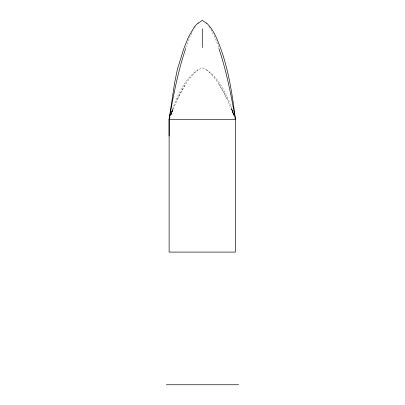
<?xml version="1.0" encoding="UTF-8"?>
<svg xmlns="http://www.w3.org/2000/svg" width="405" height="405" viewBox="0 0 405 405"><rect width="100%" height="100%" fill="white"/><g stroke="black" fill="none" stroke-linecap="round" stroke-linejoin="round"><path stroke-width="0.3" stroke-dasharray="2.02 1.52" d="M171.143 112.924C177.182 96.577 184.999 75.234 202.282 67.772C219.566 75.234 227.382 96.577 233.422 112.924M170.672 114.767L172.226 110.099M170.54 115.374L172.57 109.583M172.915 109.087L170.596 115.41L172.915 109.132M170.647 115.486L173.264 108.727M185.698 47.572L189.839 36.936L193.15 30.395M170.5 115.896C177.177 99.296 184.153 81.537 198.126 69.645M177.405 99.392L181.551 91.145L185.698 84.25M194.324 28.274L195.706 26.335M206.439 69.645C220.254 81.39 227.22 98.906 233.832 115.309M208.858 26.335L210.241 28.274M218.867 84.25L223.013 91.145L227.159 99.392M210.858 29.302L214.726 36.936L218.867 47.572M231.301 108.727L233.918 115.486M231.645 109.132L233.969 115.425L231.65 109.087M232.338 110.099L233.893 114.767M233.822 114.797L231.994 109.583L233.822 114.792"/><path stroke-width="0.61" d="M169.118 136.019L169.118 119.424L174.646 82.66L177.41 69.265L183.622 49.192L188.457 36.987L194.673 26.386L198.121 22.943M185.698 48.524C177.886 71.558 173.416 95.534 169.118 119.424L169.994 117.177M198.126 23.298L202.282 20.25L206.439 23.298M218.867 48.524C226.678 71.558 231.149 95.534 235.442 119.424L169.118 119.44L169.118 252.092L235.447 252.092L235.447 119.44C232.414 95.691 229.033 71.817 220.938 49.192C217.419 39.877 213.936 29.864 206.444 22.943M166.394 384.75L238.606 384.75M235.006 118.306L235.442 119.429M202.282 28.755L202.282 47.572"/></g></svg>
